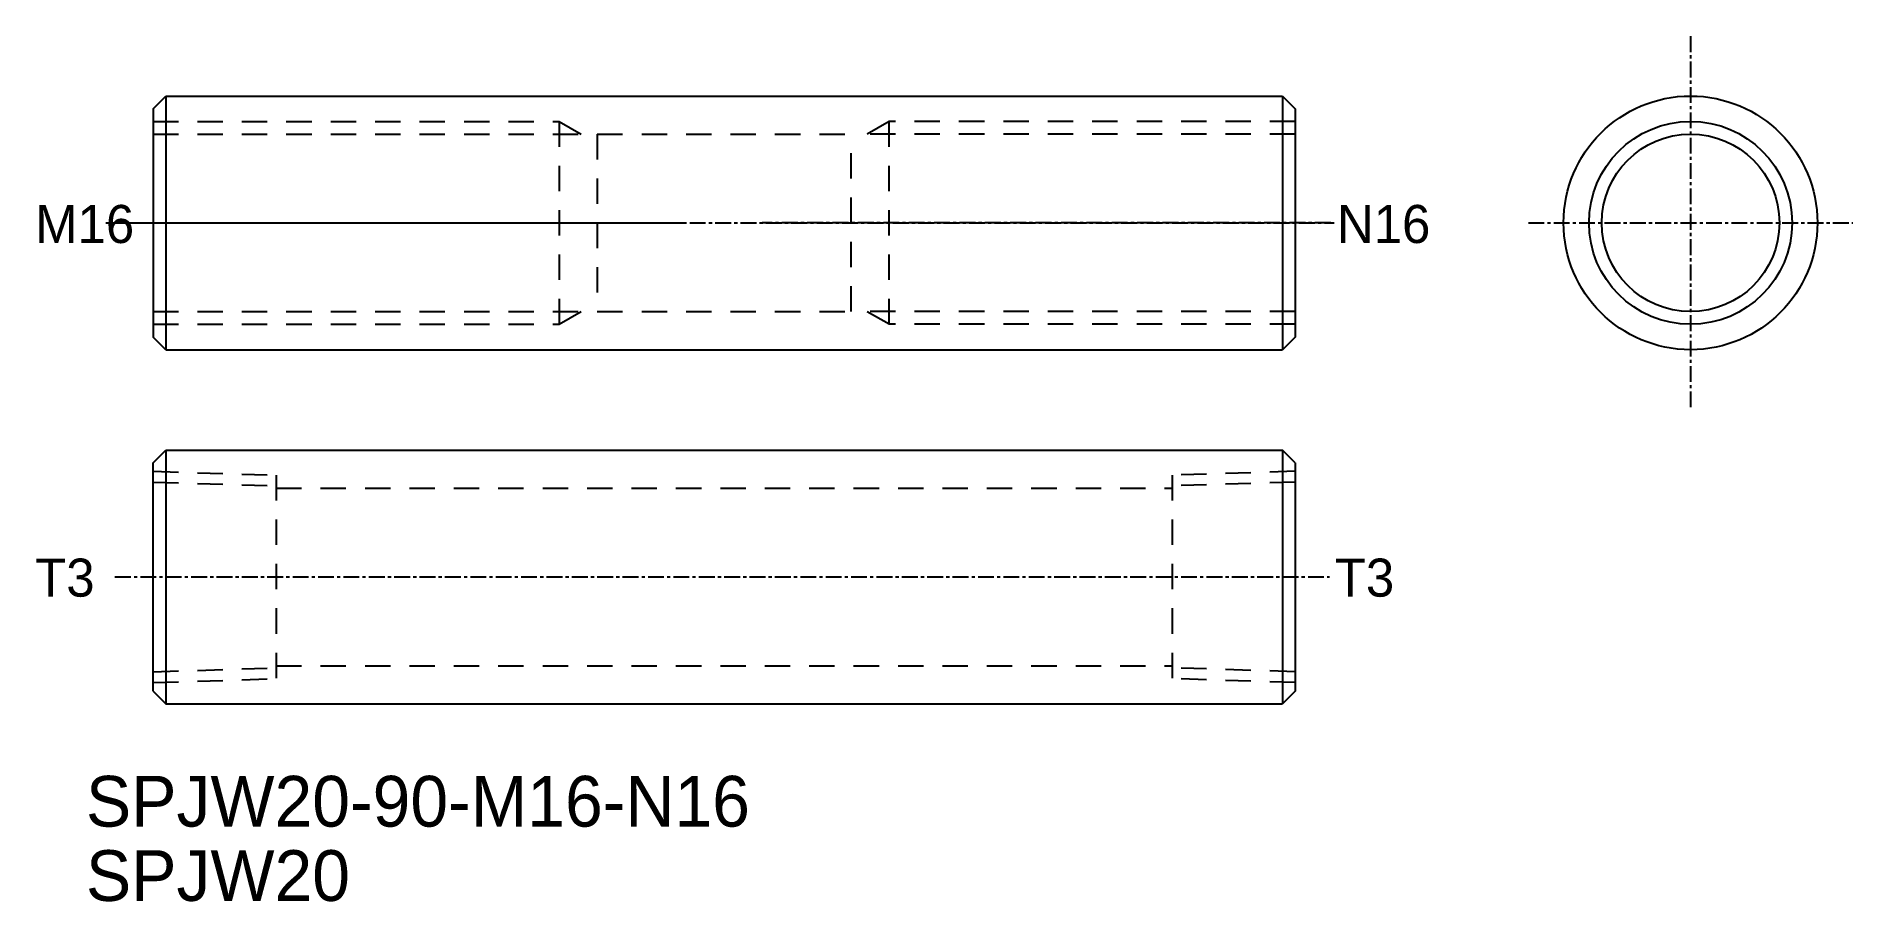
# Model space of a CAD drawing. Extents: x 287 to 430, y 94 to 162.
import ezdxf

# ---------------------------------------------------------------- set-up
doc = ezdxf.new("R2010")
doc.units = 0
doc.linetypes.add('CENTER', pattern=[2, 1.25, -0.25, 0.25, -0.25])
doc.linetypes.add('DASHED', pattern=[3.5, 2, -1.5])
doc.layers.get('0').update_dxf_attribs({"linetype": 'CONTINUOUS'})
doc.layers.add('CENTER', color=1, linetype='CENTER')

msp = doc.modelspace()

# ---------------------------------------------------------------- linework, layer by layer
at = {"color": 7, "linetype": 'CONTINUOUS'}
for p, q in [((295.86, 156.45), (296.86, 157.45)), ((296.86, 157.45), (384.86, 157.45)), ((296.86, 157.45), (296.86, 137.45)), ((384.86, 157.45), (384.86, 137.45)), ((384.86, 157.45), (385.86, 156.45)), ((295.86, 156.45), (295.86, 138.45)), ((385.86, 156.45), (385.86, 138.45)), ((295.86, 155.45), (295.86, 139.45)), ((296.86, 137.45), (295.86, 138.45)), ((296.86, 137.45), (384.86, 137.45)), ((385.86, 138.45), (384.86, 137.45)), ((295.86, 128.53), (296.86, 129.53)), ((296.86, 129.53), (384.86, 129.53)), ((296.86, 129.53), (296.86, 109.53)), ((385.86, 128.53), (384.86, 129.53)), ((384.86, 129.53), (384.86, 109.53)), ((295.86, 110.53), (295.86, 128.53)), ((385.86, 128.53), (385.86, 110.53)), ((295.86, 110.53), (296.86, 109.53)), ((385.86, 110.53), (384.86, 109.53)), ((296.86, 109.53), (384.86, 109.53))]:
    msp.add_line(p, q, dxfattribs=at)
for p, q in [((313.86, 157.45), (313.86, 157.45)), ((330.86, 157.45), (330.86, 157.45)), ((385.86, 155.45), (385.86, 139.45))]:
    msp.add_line(p, q)
at = {"color": 3, "linetype": 'DASHED'}
for p, q in [((295.86, 155.45), (327.86, 155.45)), ((327.86, 155.45), (327.86, 139.45)), ((327.86, 155.45), (329.59, 154.45)), ((353.86, 155.45), (352.12, 154.45)), ((385.86, 155.45), (353.86, 155.45)), ((353.86, 139.45), (353.86, 155.45)), ((295.86, 154.45), (330.86, 154.45)), ((330.86, 154.45), (350.86, 154.45)), ((330.86, 154.45), (330.86, 140.45)), ((385.86, 154.45), (350.86, 154.45)), ((350.86, 140.45), (350.86, 154.45)), ((295.86, 140.45), (330.86, 140.45)), ((327.86, 139.45), (329.59, 140.45)), ((330.86, 140.45), (350.86, 140.45)), ((385.86, 140.45), (350.86, 140.45)), ((353.86, 139.45), (352.12, 140.45)), ((295.86, 139.45), (327.86, 139.45)), ((385.86, 139.45), (353.86, 139.45)), ((295.86, 127.86), (305.56, 127.56)), ((305.56, 127.56), (305.56, 111.51)), ((385.86, 127.86), (376.16, 127.56)), ((376.16, 127.56), (376.16, 111.51)), ((295.86, 127.01), (305.56, 126.71)), ((305.56, 126.53), (376.16, 126.53)), ((385.86, 127.01), (376.16, 126.71)), ((295.86, 112.06), (305.56, 112.36)), ((305.56, 112.53), (376.16, 112.53)), ((385.86, 112.06), (376.16, 112.36)), ((295.86, 111.2), (305.56, 111.51)), ((385.86, 111.2), (376.16, 111.51))]:
    msp.add_line(p, q, dxfattribs=at)
at = {"color": 7, "linetype": 'CONTINUOUS'}
for radius in [10, 7]:
    msp.add_circle((417, 147.45), radius, dxfattribs=at)
at = {"color": 3}
msp.add_circle((417, 147.45), 8, dxfattribs=at)
at = {"layer": 'CENTER', "color": 1, "linetype": 'CENTER'}
for p, q in [((417, 162.16), (417, 132.74)), ((293.07, 147.45), (337.85, 147.45)), ((388.65, 147.45), (343.86, 147.45)), ((404.22, 147.45), (429.78, 147.45))]:
    msp.add_line(p, q, dxfattribs=at)
at = {"layer": 'CENTER', "linetype": 'CENTER'}
for p, q in [((292.15, 147.45), (388.93, 147.45)), ((292.86, 119.53), (388.55, 119.53))]:
    msp.add_line(p, q, dxfattribs=at)

# ---------------------------------------------------------------- texts
at = {"color": 7, "linetype": 'CONTINUOUS'}
for s, height, p in [('M16', 3, (286.57, 145.86)), ('N16', 3, (389.14, 145.86)), ('T3', 3, (286.57, 117.98)), ('T3', 3, (388.97, 117.98)), ('SPJW20-90-M16-N16', 4, (290.57, 99.85)), ('SPJW20', 4, (290.57, 93.99))]:
    msp.add_text(s, height=height, dxfattribs=at).set_placement(p)

doc.saveas('drawing.dxf')
